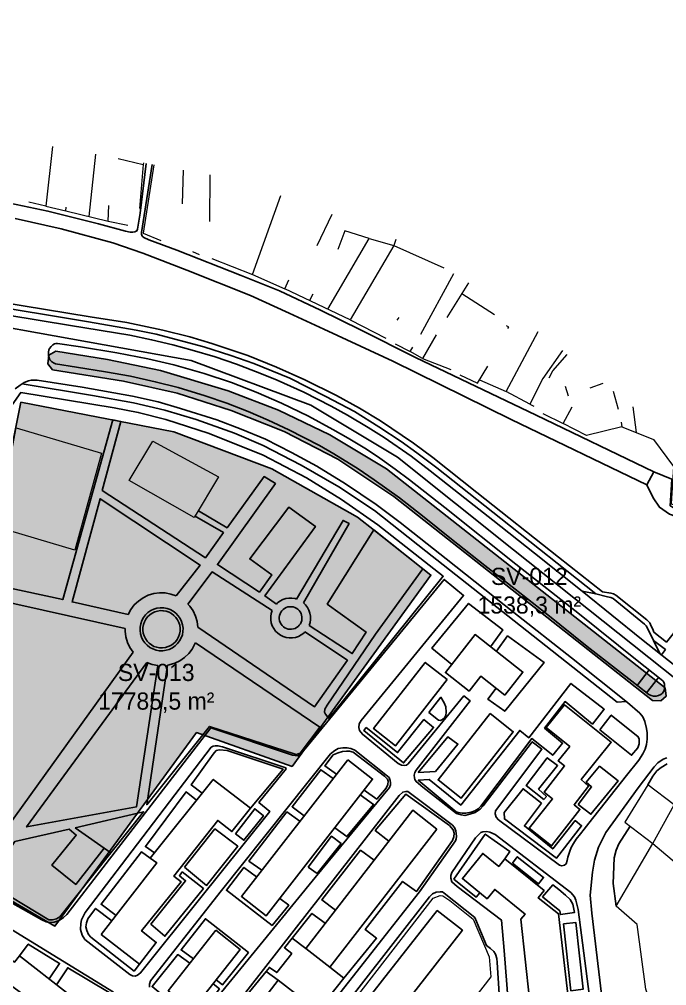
# Model space of a CAD drawing. Header units: metres. Extents: x -1319 to 2200, y -1209 to 1268.
# Drawn here: x 489.5 to 715.5, y 229 to 566.5 of the extents above; entities that cross this region are included whole.
import ezdxf

# ---------------------------------------------------------------- set-up
doc = ezdxf.new("R2010")
doc.units = ezdxf.units.M
for name, color, linetype, lineweight, true_color in [('CLADIRI_CONTUR', 7, 'Continuous', 25, 0x4b5962), ('LIMITA_STUDIU', 7, 'Continuous', 25, 0x354c40), ('PARCELE_CONTUR', 7, 'Continuous', 13, 0xb58c63), ('PAVAJ', 7, 'Continuous', 25, 0xd1d6d2), ('STRAZI', 7, 'Continuous', 25, 0xc4cccb), ('VERDE_PLIN', 7, 'Continuous', 25, 0x286847)]:
    doc.layers.add(name, color=color, linetype=linetype, lineweight=lineweight, true_color=true_color)
doc.layers.add('VERDE_CONTUR_CALCUL', color=82, linetype='Continuous', true_color=0x286847)
doc.layers.add('VERDE_SUPRAFETE', color=7, linetype='Continuous', true_color=0x1e372a)

msp = doc.modelspace()

# ---------------------------------------------------------------- hatches: boundary and pattern name
at = {"layer": 'VERDE_PLIN'}
h = msp.add_hatch(color=256, dxfattribs=at)
h.dxf.hatch_style = 1
h.paths.add_polyline_path([(714.96, 333.02), (617.67, 409.58), (597.99, 421.39), (580.04, 430.03), (562.42, 436.82), (538.82, 443.83), (520.32, 447.71), (502.3, 450.67), (499.86, 449.26), (499.44, 446.19), (501.16, 444.07), (525.96, 440.13), (544.61, 435.95), (563.44, 429.95), (581.99, 422.54), (600.72, 412.86), (620.26, 399.82), (710.56, 328.67), (713.48, 328.55), (715.3, 330.11), (714.96, 333.02)])
h = msp.add_hatch(color=256, dxfattribs=at)
h.dxf.hatch_style = 1
h.paths.add_polyline_path([(607.58, 392.71), (577.71, 409.51), (543.53, 422.42), (490.08, 432.77), (458.58, 274.92), (475.13, 265.39), (501.96, 249.84), (551.42, 317.39), (584.76, 305.61), (615.77, 348.35), (633.25, 372.44), (613.56, 388), (607.58, 392.71)])

# ---------------------------------------------------------------- linework, layer by layer
at = {"layer": 'CLADIRI_CONTUR'}
for points in [[(659.06, 330.51), (650.65, 337.1), (646.57, 331.89), (638.29, 338.39), (648.66, 351.63), (665.36, 338.55), (659.06, 330.51)], [(638.94, 335.9), (620.87, 312.8), (613.2, 318.8), (631.26, 341.9), (638.94, 335.9)], [(653.9, 324.07), (661.99, 317.73), (643.81, 294.55), (635.73, 300.89), (653.9, 324.07)], [(673.49, 319.15), (679.91, 327.12), (696.17, 314.02), (685.72, 301.04), (688.25, 298.67), (683.23, 292.24), (685.22, 290.56), (675.34, 277.83), (667.57, 283.99), (675.71, 294.26), (672.81, 296.59), (679.87, 305.76), (677.68, 307.52), (681.71, 312.53), (673.49, 319.15)], [(604.21, 307.94), (612.89, 301.18), (575.74, 253.45), (567.06, 260.21), (604.21, 307.94)], [(518.16, 246.84), (537.56, 271.89), (535.27, 273.51), (557.22, 301.04), (570.28, 291), (563.75, 282.83), (558.82, 286.72), (543.51, 267.25), (546.1, 265.27), (532.21, 248.16), (537.32, 244.14), (531.44, 236.55), (518.16, 246.84)], [(635.35, 283.73), (597.96, 235.43), (589.51, 241.97), (626.89, 290.28), (635.35, 283.73)], [(481.61, 229.18), (470.88, 237.08), (468.62, 234.14), (459.61, 240.9), (451.33, 247.24), (444.58, 238.34), (436.67, 244.38), (449.23, 260.95), (465.68, 249.45), (472.79, 244.13), (474.48, 246.34), (487.83, 237.2), (489.57, 239.39), (506.02, 226.64), (491.69, 206.78), (493.81, 205.14), (484.6, 192.04), (476.24, 197.85), (484.26, 208.84), (481.74, 210.68), (492.55, 224.73), (483.42, 231.41), (483.42, 231.41), (481.61, 229.18)], [(625.15, 224), (606.48, 200.18), (597.7, 207.06), (616.37, 230.89), (635.46, 255.25), (644.25, 248.37), (625.15, 224)], [(558.09, 248.38), (566.61, 241.69), (550.04, 220.58), (541.52, 227.27), (558.09, 248.38)], [(579.89, 230.94), (588.61, 224.24), (572.42, 203.16), (563.7, 209.86), (579.89, 230.94)]]:
    msp.add_lwpolyline(points, close=True, dxfattribs=at)
msp.add_lwpolyline([(669.18, 210.39), (664.6, 252.24), (666.08, 254.04), (655.49, 262.65), (652.86, 259.4), (644.21, 266.44), (651.34, 275.22), (656.9, 270.7), (659.04, 273.34), (672.73, 262.21), (670.67, 259.69), (677.81, 254.15), (681.74, 219.98)], dxfattribs=at)
at = {"layer": 'LIMITA_STUDIU'}
msp.add_lwpolyline([(1040.11, -110.56), (989.66, 11.69), (950.46, 105.61), (934.55, 141.7), (919.42, 166.15), (893.99, 196.81), (853.63, 230.76), (719.55, 335.48), (662.11, 381.28), (621.55, 413.55), (591.28, 431.79), (549.56, 447.32), (429.26, 468.99), (309.99, 484.25), (270.14, 489.23), (197.57, 511.35), (34.44, 566.53)], dxfattribs=at)
at = {"layer": 'PARCELE_CONTUR'}
for points in [[(501.11, 522.09), (498.82, 501.3), (492.81, 502.66)], [(516.1, 519.39), (513.81, 497.66)], [(524, 517.97), (532.81, 515.77), (531.5, 500.42)], [(536.48, 515.72), (532.77, 491.89), (538.94, 489.32)], [(532.85, 516.37), (532.81, 515.77)], [(546.47, 502.1), (546.9, 513.84)], [(556.01, 512.2), (555.88, 495.96)], [(556.71, 483.05), (570.89, 477.46), (580.85, 505.03)], [(498.82, 501.3), (505.78, 499.59), (505.92, 500.96)], [(505.78, 499.59), (520.59, 496.04), (520.81, 501.49)], [(598.68, 498.4), (593.4, 487.4)], [(520.59, 496.04), (527.43, 494.61)], [(620.93, 489.58), (620.24, 487.56), (605.02, 461.55), (582.22, 472.41)], [(597.23, 465.27), (611.64, 490.02), (620.24, 487.56)], [(611.64, 490.02), (603.18, 492.61), (600.72, 486.1)], [(620.24, 487.56), (637.75, 479.68)], [(549.97, 485.43), (552.32, 484.41)], [(570.89, 477.46), (582.22, 472.41), (583.62, 475.54)], [(641.11, 477.66), (629.6, 456.47)], [(646.34, 474.51), (638.76, 462.37)], [(592.05, 470.48), (590.9, 468.28)], [(643.99, 470.74), (655.43, 463.49)], [(622.01, 462.43), (621.31, 461.51)], [(605.02, 461.55), (617.45, 455.15)], [(659.5, 459.64), (660.36, 459.08), (660.01, 458.55)], [(635.06, 456.34), (630.33, 448.09), (626.04, 450.46)], [(650.22, 440.66), (659.47, 436.56), (670.72, 457.49)], [(620.7, 453.17), (626.04, 450.46), (626.91, 452.05)], [(679.11, 450.82), (672.27, 441.09), (667.7, 432.08), (659.47, 436.56)], [(674.49, 441.37), (675.8, 443.77), (680.81, 449.47)], [(630.33, 448.09), (640.15, 444.17)], [(643.29, 442.32), (649.51, 439.49), (653.14, 445.42)], [(688.77, 437.82), (693.35, 439.49)], [(680.05, 438.4), (681.13, 435.03)], [(696.85, 436.7), (698.6, 430.36)], [(667.7, 432.08), (669.15, 431.37)], [(672.24, 428.88), (679.4, 425.36), (682.53, 431.19)], [(703.73, 431.23), (704.85, 422.17), (710.92, 419.78), (717.88, 410.36), (717.06, 397.33), (732.08, 392.96), (750.1, 388.79), (759.26, 386.95)], [(699.59, 425.82), (699.93, 424.15), (687.54, 421.15), (679.4, 425.36)], [(488.5, 423.87), (518.24, 415.05), (508.92, 381.15), (481.86, 389.21), (488.5, 423.87)], [(699.93, 424.15), (704.85, 422.17)], [(536.14, 419.17), (559.08, 406.69), (550.62, 392.53), (527.89, 405.51), (536.14, 419.17)], [(710.75, 278.71), (718.19, 292.16), (708.9, 299.17), (700.88, 286.15), (710.75, 278.71)], [(747.56, 179.85), (733.36, 192.29), (724.7, 204.01), (710.25, 222.83), (709.15, 225.1), (708.23, 227.83), (705.25, 250.4), (697.85, 256.78), (710.75, 278.71), (728.78, 263.46), (747.93, 245.61), (760.87, 233.38), (781.7, 215.31)], [(592.91, 206.55), (634.04, 259.62), (636.4, 260.5), (637.4, 260.42), (639.88, 258.82), (648.03, 252.22), (653.54, 239.07), (654.17, 232.1), (631.82, 203.28), (620.72, 211.43), (607.99, 194.91), (592.91, 206.55)]]:
    msp.add_lwpolyline(points, dxfattribs=at)
at = {"layer": 'PAVAJ'}
for points in [[(686.01, 366.86), (690.75, 365.86), (657.69, 392.16), (635.25, 409.89), (628.28, 415.14), (622.86, 419.05), (615.04, 424.22), (606.55, 429.6), (596.6, 434.81), (583.99, 441.15), (571.43, 446.28), (563.4, 449.13), (553.95, 452.12), (537.27, 456.57), (530.3, 458), (513.66, 460.82), (475.01, 467.33), (432.4, 474.3), (392.91, 480.81), (382.07, 482.62), (365.98, 485.14), (352.62, 486.61), (341.52, 487.62), (328.8, 488.3)], [(729.03, 366.16), (715.46, 349.01), (711.09, 352.54), (710.67, 353.51), (710.12, 354.64), (709.62, 355.74), (708.65, 356.79), (697.73, 365.44), (696.93, 365.84), (696.07, 366.13), (693.13, 366.58), (677.81, 378.7), (649.28, 401.26), (633.91, 413.49), (627.14, 418.53), (615.59, 426.3), (608.32, 430.75), (600.29, 435.17), (589.24, 440.63), (579.37, 445.08), (569.37, 449.16), (556.72, 453.36), (549.04, 455.63), (539.62, 458.02), (527.06, 460.63), (514.25, 462.6), (490.93, 466.47), (457.7, 471.93)], [(490.52, 439.24), (515.04, 435.2), (529.37, 432.55), (540.29, 429.99), (551.3, 426.71), (564.66, 421.96), (574.66, 417.68), (587.94, 410.87), (601.09, 403.22), (613.52, 394.95), (631.46, 380.75), (662.34, 356.42), (691.63, 333.27), (698.29, 328.04), (701.34, 328.29)], [(550.66, 393.14), (560.78, 387.24), (554.48, 378.46), (518.48, 401.99), (524.95, 426.02), (522.13, 426.65), (504.69, 363.84), (475.96, 370.01), (487.09, 431.86), (490.07, 436.14), (522.63, 430.81), (531.04, 429.21), (540.66, 426.73), (555.83, 421.9), (574.65, 414.3), (589.77, 406.4), (602.04, 398.88), (614.65, 389.97), (637.55, 372.03), (597.63, 322.28)], [(760.73, 385.8), (734.1, 391.33), (718.05, 395.95), (716.79, 396.66), (717.32, 405.9), (711.04, 408.46)], [(579.28, 362.3), (575.3, 365.16), (592.9, 389.4), (583.62, 396.12), (570.01, 378.1), (577.74, 372.47), (573.33, 366.46), (558.7, 376.12), (578.96, 404.36), (574.96, 406.8), (562.07, 388.94), (552.04, 394.91)], [(708.65, 403.96), (710.78, 399.39), (712.97, 396.11), (716.5, 393.68), (734.39, 387.46), (754.98, 382.84), (764.23, 381.58), (766.29, 381.45)], [(544.32, 365.15), (552.65, 375.91), (517.72, 399.11), (507.97, 363.06), (527.53, 358.64)], [(586.32, 364.07), (602.55, 391.54), (604.65, 390.41), (588.72, 362.79)], [(597.63, 322.28), (596.37, 323.84), (596.03, 324.55), (596.16, 325.56), (596.96, 326.95), (613.85, 351.78), (630.36, 374.57), (613.34, 388.25), (597.04, 362.28), (610.61, 352.53), (605.74, 345.01), (590.72, 354.85)], [(548.36, 362.27), (556.81, 373.52), (577.78, 360.04)], [(526.49, 353.79), (478.01, 364.61), (485.49, 284.57), (529.32, 345.45)], [(536.49, 365.95), (534.58, 365.37), (532.78, 364.51), (531.13, 363.37), (529.69, 361.99), (528.48, 360.4), (527.53, 358.64)], [(544.32, 365.15), (542.44, 365.81), (540.47, 366.17), (538.47, 366.21), (536.49, 365.95)], [(690.75, 365.86), (694.91, 364.87), (696.05, 364.62), (696.89, 364.2), (707.81, 355.25), (708.36, 354.66), (708.67, 354.12), (713.09, 345.05)], [(551.9, 354.21), (551.63, 356.19), (551.05, 358.11), (550.19, 359.91), (549.05, 361.55), (548.36, 362.27)], [(586.32, 364.07), (585.8, 364.24), (584.72, 364.4), (583.63, 364.39), (582.55, 364.2), (581.51, 363.85), (580.54, 363.35), (579.67, 362.69), (579.28, 362.3)], [(586.13, 360.92), (585.73, 361.12), (585.13, 361.3), (584.52, 361.39), (583.9, 361.39), (583.28, 361.28), (582.69, 361.09), (582.14, 360.8), (581.64, 360.43), (581.21, 359.98), (580.85, 359.48), (580.57, 358.92), (580.39, 358.33), (580.3, 357.71), (580.31, 357.09), (580.41, 356.48), (580.61, 355.89), (580.9, 355.34), (581.27, 354.84), (581.71, 354.4), (582.22, 354.04), (582.77, 353.77), (583.37, 353.58), (583.98, 353.49), (584.6, 353.5), (585.22, 353.6), (585.81, 353.8), (586.36, 354.09), (586.85, 354.46), (587.29, 354.9), (587.65, 355.41), (587.93, 355.97), (588.11, 356.56), (588.2, 357.18), (588.19, 357.8), (588.09, 358.41), (587.89, 359), (587.6, 359.55), (587.23, 360.05), (586.79, 360.48), (586.13, 360.92)], [(590.72, 354.85), (591.04, 355.89), (591.2, 356.97), (591.19, 358.07), (591.01, 359.14), (590.66, 360.18), (590.15, 361.15), (589.5, 362.03), (588.72, 362.79)], [(640.5, 341.21), (633.59, 346.88), (646.36, 362.55), (658.37, 353.27), (654.06, 347.41)], [(539.69, 360.99), (538.76, 361.01), (537.59, 360.85), (536.46, 360.51), (535.4, 360), (534.43, 359.33), (533.58, 358.51), (532.86, 357.57), (532.3, 356.53), (531.92, 355.42), (531.7, 354.26), (531.68, 353.08), (531.84, 351.91), (532.17, 350.78), (532.69, 349.72), (533.36, 348.75), (534.17, 347.9), (535.11, 347.18), (536.15, 346.62), (537.26, 346.23), (538.42, 346.02), (539.6, 346), (540.77, 346.15), (541.9, 346.49), (542.97, 347), (543.93, 347.68), (544.79, 348.49), (545.5, 349.43), (546.06, 350.47), (546.45, 351.58), (546.66, 352.74), (546.69, 353.92), (546.53, 355.09), (546.19, 356.22), (545.68, 357.28), (545.01, 358.25), (544.19, 359.11), (543.26, 359.82), (542.22, 360.38), (541.1, 360.77), (539.94, 360.98), (539.69, 360.99)], [(539.61, 359.99), (538.82, 360.01), (537.81, 359.87), (536.83, 359.57), (535.91, 359.13), (535.07, 358.55), (534.33, 357.84), (533.71, 357.03), (533.22, 356.13), (532.88, 355.16), (532.7, 354.16), (532.68, 353.14), (532.82, 352.12), (533.11, 351.15), (533.55, 350.22), (534.14, 349.38), (534.84, 348.64), (535.65, 348.03), (536.55, 347.54), (537.52, 347.2), (538.53, 347.02), (539.55, 347), (540.56, 347.13), (541.54, 347.43), (542.46, 347.87), (543.3, 348.45), (544.04, 349.16), (544.66, 349.97), (545.14, 350.87), (545.48, 351.84), (545.66, 352.84), (545.69, 353.87), (545.55, 354.88), (545.26, 355.86), (544.81, 356.78), (544.23, 357.62), (543.52, 358.36), (542.71, 358.98), (541.81, 359.46), (540.85, 359.8), (539.84, 359.98), (539.61, 359.99)], [(577.78, 360.04), (577.46, 359), (577.3, 357.91), (577.31, 356.82), (577.49, 355.74), (577.84, 354.71), (578.35, 353.74), (579, 352.86), (579.78, 352.09), (580.67, 351.46), (581.65, 350.98), (582.7, 350.65), (583.78, 350.49), (584.87, 350.5), (585.95, 350.68), (586.99, 351.03), (587.96, 351.54), (588.83, 352.19), (589.22, 352.58)], [(526.49, 353.79), (526.47, 352.79), (526.74, 350.81), (527.31, 348.9), (528.18, 347.1), (529.32, 345.45)], [(551.9, 354.21), (592.61, 326.42), (604.08, 342.68), (589.22, 352.58)], [(656.09, 345.81), (660.01, 351.15), (672.74, 341.95), (659, 324.85), (653.04, 329.13), (655.96, 332.93)], [(541.26, 340.97), (534.02, 292.2), (555.95, 319.59), (585.87, 309.85), (586.25, 309.8), (586.92, 309.97), (587.53, 310.27), (594.5, 319.32), (550.99, 348.8)], [(541.26, 340.97), (541.87, 341.06), (543.79, 341.63), (545.59, 342.5), (547.23, 343.63), (548.68, 345.01), (549.89, 346.6), (550.83, 348.36), (550.99, 348.8)], [(710.88, 349.58), (715.06, 346.39), (713.67, 344.58)], [(534.05, 341.85), (492.09, 284.47), (530.49, 291.51), (537.9, 340.83)], [(534.05, 341.85), (535.93, 341.19), (537.9, 340.83)], [(705.21, 333.9), (709.46, 339.3)], [(632.61, 301), (643.66, 292.1), (664.25, 318.19), (667.4, 315.62), (682.1, 334.57), (693.74, 325.54), (689.62, 320.41), (680.04, 328.23), (672.9, 319.01), (679.18, 313.71), (675.73, 309.49), (668.43, 315.35), (650.65, 291.7), (649.73, 290.79), (648.51, 290.08), (647.29, 289.68), (645.44, 289.28), (644.1, 289.26), (642.76, 289.45), (642.02, 289.76), (628.79, 300.76), (632.61, 301)], [(708.52, 331.34), (712.75, 336.72)], [(632.54, 324.4), (636.74, 329.78), (637.87, 327.85), (638.38, 326.46), (638.54, 324.57), (638.42, 323.35), (637.96, 322.57), (637.29, 322.01), (636.6, 321.68), (635.85, 321.72), (632.54, 324.4)], [(610.6, 319.15), (621.57, 310.46), (630.77, 321.97), (634.15, 319.24), (623.67, 306.84), (609.81, 318.1), (610.6, 319.15)], [(692.24, 318.42), (703.29, 309.51), (705.47, 312.12), (705.89, 313.54), (705.94, 315.1), (705.6, 315.98), (696.19, 323.54), (692.24, 318.42)], [(628.82, 303.44), (634.82, 303.82), (642.68, 313.4), (639.13, 315.92), (628.82, 303.44)], [(553.37, 296.21), (549.56, 299.12), (557.17, 309.9), (558.3, 311.18), (559.48, 311.37), (562.08, 311.14), (581.62, 304.63), (570.28, 291)], [(600.28, 302.89), (596.2, 305.78), (599.16, 309.67), (600.84, 310.4), (602.37, 310.84), (603.7, 310.97), (604.77, 310.93), (606.05, 310.57), (617.06, 302.15), (618.06, 301.16), (618.29, 300.4), (618.22, 299.31), (617.66, 298.01), (614.34, 294.21), (609.87, 297.3)], [(672.66, 294.02), (666.43, 298.95), (673.86, 308.64), (677.47, 305.91), (670.79, 297.67), (673.56, 295.1), (672.66, 294.02)], [(588.99, 288.38), (584.75, 291.52), (594.79, 304.46), (599.1, 301.37)], [(684.59, 292.35), (689.34, 298.44), (687.38, 300.11), (692.1, 305.66), (698.54, 300.62), (689.09, 288.91), (684.59, 292.35)], [(715.73, 306.51), (713.65, 305.25), (712.14, 304.05), (710.75, 302.2), (708.9, 299.17)], [(671.85, 292.8), (665.42, 297.8), (658.83, 289.48), (658.91, 287.29), (677.1, 273.56), (685.84, 284.9), (683.61, 286.71), (675.76, 276.79), (665.88, 284.82), (671.85, 292.8)], [(536.79, 275.42), (533.55, 277.61), (547.75, 296.69), (551.45, 293.8)], [(618.55, 279.5), (613.78, 283.23), (624.45, 295.88), (639.7, 284.91), (641.05, 283.44), (641.34, 282.31), (641.17, 281), (640.8, 279.74), (628.23, 261.93), (623.32, 265.46), (610.25, 248.65), (614.24, 245.58), (602.77, 231.59), (597.96, 235.43)], [(599.64, 284.16), (603.83, 281.1), (613.21, 292.35), (608.58, 295.64)], [(565.06, 282.09), (571.74, 290.82), (574.77, 288.39), (567.96, 279.82), (565.06, 282.09)], [(509.06, 284.11), (532.95, 289.74), (521.46, 275.42), (509.06, 284.11)], [(574.18, 269.35), (569.71, 272.53), (582.98, 289.71), (587.51, 286.49)], [(521.46, 275.42), (503.69, 253.11), (502.51, 252.35), (501.08, 252.01), (499.82, 252.01), (478.22, 265.04), (487.97, 279.32), (506.96, 283.65), (509.44, 281.59), (500.91, 271.11), (509.25, 264.37), (519.2, 277)], [(547.15, 270.38), (557.82, 283.79), (565.8, 277.69), (554.92, 264.04), (547.15, 270.38)], [(702.83, 284.68), (698.86, 278.59), (697.85, 276.32), (697.14, 273.63), (696.84, 264.72), (697.85, 256.78)], [(590.36, 270.42), (598.55, 281.26), (601.84, 278.66), (593.5, 268.18), (590.36, 270.42)], [(659.04, 273.34), (660.8, 275.86), (652.18, 281.99), (641.26, 266.28), (648.99, 259.89), (650.3, 261.48)], [(535.27, 273.51), (532.19, 275.72), (518.09, 257.46), (523.33, 253.52)], [(599.87, 255.36), (595.2, 258.96), (608.69, 276.35), (613.41, 272.85)], [(661.7, 271.83), (670.79, 264.59), (672.54, 266.83), (663.38, 274.06), (661.7, 271.83)], [(572.35, 267), (567.96, 270.33), (561.81, 262.33), (577.77, 250.06), (583.57, 257.14), (580.46, 259.52)], [(546.42, 268.75), (553.81, 262.91), (540.37, 246.27), (535.5, 250.51), (547.57, 265.67), (545.45, 267.44), (546.42, 268.75)], [(672.14, 260.07), (675.79, 264.27), (677.9, 262.59), (680.25, 260.66), (681.84, 259.1), (682.77, 257.46), (683.4, 254.61), (678.46, 253.85), (678.27, 255.13), (672.14, 260.07)], [(531.44, 236.55), (529.58, 234.13), (514.54, 245.93), (513.74, 246.94), (513.16, 248.28), (512.82, 249.54), (512.94, 250.97), (513.49, 252.36), (516.14, 256.01), (521.89, 251.66)], [(596.36, 250.83), (591.71, 254.25), (584.8, 245.66), (589.51, 241.97)], [(558.29, 231.09), (560.48, 229.36), (569.52, 240.57), (554.48, 252.38), (546.03, 241.54), (550.29, 238.45)], [(679.51, 250.59), (682.1, 227.28), (686.42, 227.82), (683.84, 251.08), (679.51, 250.59)], [(489.57, 239.39), (492.68, 243.55), (503.61, 236.78), (499.92, 231.37)], [(575.7, 233.98), (576.86, 235.39), (579.42, 233.58), (584.66, 240.21), (582.07, 242.25), (584.8, 245.66)], [(557.18, 229.68), (559.41, 227.91), (550.53, 216.56), (535.91, 228.71), (544.86, 239.88), (549.05, 236.86)], [(492.78, 208.3), (500.08, 203.17), (503.4, 207.75), (506.59, 205.15), (520.25, 223.46), (521.38, 224.89), (521.51, 225.73), (520.96, 226.61), (506.46, 235.31), (502.57, 229.31)], [(579.89, 230.94), (575.7, 233.98), (567.2, 223.6), (571.58, 220.12)], [(602.77, 231.59), (593.92, 220.37)]]:
    msp.add_lwpolyline(points, dxfattribs=at)
at = {"layer": 'STRAZI'}
for points in [[(531.73, 498.85), (530.85, 493.25), (530.57, 492.64), (529.89, 492.3), (529.14, 492.23), (528.25, 492.23), (526.65, 492.54), (517.16, 495.1), (499.52, 499.57), (486.24, 502.33), (473.65, 504.62), (462.15, 506.39), (453.99, 507.48), (447.27, 508.06), (439.45, 508.1), (430.34, 507.96), (420.44, 507.65), (407.44, 507.11), (406.11, 507.18), (405.5, 507.65), (405.12, 508.17), (404.95, 508.85), (405.87, 521.1), (407.33, 537.32)], [(535.97, 515.81), (532.14, 492.11), (532.14, 491.53), (532.45, 490.81), (533.03, 490.33), (534.81, 489.52), (544.53, 485.86), (566.95, 477.06), (580.33, 471.67), (594.67, 464.91), (608.66, 458.08), (627.84, 448.39), (669.95, 428.26), (711.04, 408.46), (708.65, 403.96), (661.28, 426.82), (619.92, 447.16), (608.59, 452.35), (595.83, 458.36), (583.75, 463.89), (570.23, 470.1), (548.05, 478.9), (532.69, 484.84), (522.18, 488.46), (504.16, 493.37), (488.05, 496.92)], [(533.88, 516.19), (531.73, 498.85)], [(485.51, 463.24), (507.45, 459.59), (528.17, 456.17), (535.71, 454.64), (543.12, 452.79), (549.84, 450.95), (557.96, 448.6), (565.33, 446.14), (573.49, 443), (579.5, 440.47), (588.85, 436.31), (598.4, 431.43), (604.07, 428.29), (611.37, 423.99), (616.93, 420.47), (626.39, 413.92), (632.91, 408.84), (645.12, 399.32), (654.82, 391.64), (669.39, 380.07), (686.01, 366.86), (706.79, 350.04), (729.97, 331.67)], [(502.21, 446.21), (509.48, 445.05), (519.62, 443.44), (528.32, 441.84), (536.99, 439.96), (544.98, 437.91), (554.43, 435.01), (561.94, 432.52), (569.41, 429.55), (576.41, 426.55), (583.61, 423.14), (594.32, 417.68), (599.31, 414.81), (607.81, 409.55), (613.47, 405.73), (622.21, 399.45), (630.88, 392.69), (640.43, 385.02), (652.07, 375.77), (663.64, 366.66), (673.47, 358.98), (687.73, 347.51), (705.48, 333.69), (709.34, 330.72), (710.07, 330.33), (710.96, 330.12), (711.9, 330.14), (712.68, 330.34), (713.48, 330.77), (714.05, 331.23), (714.57, 331.88), (714.8, 332.53), (714.81, 333.57), (714.74, 334.3), (714.52, 334.98), (714.15, 335.45), (713.65, 336.01), (705.21, 342.63), (685.04, 358.72), (662.92, 376.23), (638.08, 395.99), (625.76, 405.68), (620.71, 409.43), (615.38, 413.26), (610.71, 416.36), (604.36, 420.22), (599, 423.26), (590.54, 427.93), (581.05, 432.5), (572.28, 436.33), (563.58, 439.64), (554.02, 442.78), (543.54, 445.85), (534.4, 447.96), (523.58, 450.08), (510.88, 452.13), (502.86, 453.36), (502.33, 453.32), (501.87, 453.19), (501.26, 452.85), (500.66, 452.3), (500.1, 451.6), (499.89, 451.14), (499.74, 450.25), (499.76, 449.14), (499.93, 448.32), (500.25, 447.62), (500.81, 447.01), (501.45, 446.5), (502.21, 446.21)], [(488.15, 437.5), (489.79, 438.8), (491.26, 439.68), (492.71, 440.29), (493.72, 440.5), (494.58, 440.52), (495.82, 440.5), (511.53, 438.04), (529.01, 434.89), (537.96, 432.92), (545.86, 430.65), (558.46, 426.7), (567.03, 423.42), (575.44, 419.85), (584.6, 415.27), (593.46, 410.48), (603.42, 404.35), (614.14, 397.03), (622.45, 390.78), (638.51, 378.09), (662.16, 359.39), (682.26, 343.48), (701.8, 327.93), (706.15, 324.18), (707.15, 322.92), (707.91, 321.24), (708.54, 318.81), (708.75, 317.29), (708.75, 315.11), (708.5, 313.22), (707.99, 311.62), (707.2, 309.94), (705.77, 307.76), (701.52, 302.46), (688.37, 285.78), (686.73, 283.68), (685.39, 282.04), (683.92, 280.15), (682.95, 278.68), (682.15, 277.34), (681.69, 276.03), (681.06, 273.85), (680.77, 272.74), (680.41, 271.62), (679.86, 271.12), (678.89, 270.92), (678.12, 271.12), (656.84, 286.96), (655.96, 287.93), (655.71, 289.06), (655.83, 290.07), (672, 311.6), (668.6, 314.23), (651.5, 291.83), (650.41, 290.66), (648.69, 289.52), (646.84, 288.89), (645.12, 288.51), (643.82, 288.64), (642.18, 289.1), (630.37, 298.39)], [(587.72, 309.81), (587.17, 309.5), (586.73, 309.35), (585.87, 309.39), (584.91, 309.56), (556.4, 319.08), (532.45, 287.95), (506.11, 253.91), (505.01, 252.82), (503.42, 251.77), (501.7, 251.23), (500.52, 251.14), (498.92, 251.35), (497.37, 252.07), (459.68, 273.16), (459.01, 274.12), (458.38, 275.8), (457.75, 278.03), (457.62, 279.8), (457.75, 281.6), (464.05, 314.5), (474.89, 372.23), (482.73, 417.86)], [(630.37, 298.39), (628.04, 300.29), (627.6, 300.98), (627.47, 301.57), (627.41, 302.51), (627.64, 303.42), (628.02, 304.24), (646.95, 328.46), (644.72, 330.2), (625.31, 306.51), (624.7, 306.09), (623.96, 305.92), (623, 306), (621.82, 306.59), (609.3, 316.86), (608.29, 318.12), (608.04, 319.22), (608.21, 320.43), (608.92, 321.61), (644.64, 365.35), (637.87, 370.89), (587.72, 309.81)], [(582.66, 304.75), (582.57, 305.07), (582.24, 305.24), (560.52, 312.46), (558.88, 312.84), (558, 312.84), (557.16, 312.67), (556.57, 312.38), (512.58, 254.57), (511.23, 252.04), (511.06, 250.7), (510.94, 248.68), (511.46, 246.67), (512.37, 245.2), (528.12, 232.97), (529.09, 232.47), (529.93, 232.38), (530.81, 232.72), (531.9, 233.47), (552.92, 259.81)], [(551.27, 215.95), (592.78, 266.83), (618.75, 298.18), (619.17, 299.14), (619.17, 299.9), (619.04, 300.7), (618.62, 301.69), (606.69, 311.31), (605.22, 311.85), (603.92, 312.1), (602.53, 312.1), (600.81, 311.81), (599.67, 311.18), (598.12, 309.96), (560.1, 262.23), (535.35, 230.72), (534.97, 229.55), (534.97, 228.45)], [(722.26, 200.42), (696.13, 220.67), (694.41, 222.64), (693.36, 224.41), (692.77, 226.09), (689.41, 254.32), (688.82, 260.67), (689.58, 268.69), (690.37, 272.81), (691.72, 277.35), (694.32, 282.47), (705.58, 298.15), (711.17, 305.46), (712.47, 306.8), (714.32, 308.08), (715.56, 308.65)], [(582.66, 304.75), (573.17, 293), (576.99, 289.89), (559.56, 268.08), (552.92, 259.81)], [(558.77, 214.1), (622.17, 295.49), (623.39, 296.66), (624.44, 296.79), (625.16, 296.79), (640.7, 285.19), (641.44, 284.31), (641.96, 283.16), (642.07, 282.17), (642.11, 281.16), (642.03, 280.26), (641.86, 279.59), (629.27, 261.85), (579.65, 198.71), (578.14, 198.2), (576, 198.12), (573.65, 198.33), (570.83, 199.13), (560.24, 207.55), (559.02, 208.9), (558.27, 210.11), (557.76, 211.69), (557.93, 212.82), (558.77, 214.1)], [(660.76, 215.99), (658.83, 241.32), (657.82, 251.91), (642.36, 263.67), (640.51, 265.27), (640.13, 266.53), (640.18, 267.5), (640.55, 268.59), (648.83, 280.65), (650.64, 282.49), (651.39, 282.79), (652.7, 282.87), (653.79, 282.66), (655.6, 281.78)], [(655.6, 281.78), (682.11, 261.53), (683.37, 260.06), (683.79, 258.92), (684.63, 255.61), (688.16, 228.72), (688.79, 223.55), (689.17, 222.29), (690.01, 220.98), (691.31, 219.93), (704.8, 209.72), (720.85, 197.46)], [(522.45, 226.74), (483.8, 250.54), (452.75, 268.99), (449.89, 269.26), (448.13, 269.18), (445.73, 268.55), (443.92, 267.96), (442.87, 267.08), (418.8, 231.82), (418.09, 230.56), (418.04, 229.43), (418.17, 228.04)], [(582.87, 195.92), (632.74, 260.08), (633.79, 261.05), (635.09, 261.63), (636.44, 261.84), (637.28, 261.76), (637.91, 261.38), (648.58, 252.81), (652.61, 243.02), (654.08, 241.97), (655.18, 240.92), (655.72, 240), (656.18, 238.57), (656.31, 237.1), (657.86, 213.32)]]:
    msp.add_lwpolyline(points, dxfattribs=at)
at = {"layer": 'VERDE_CONTUR_CALCUL'}
for points in [[(714.96, 333.02), (715.3, 330.11), (713.48, 328.55), (710.56, 328.67), (620.26, 399.82), (600.72, 412.86), (581.99, 422.54), (563.44, 429.95), (544.61, 435.95), (525.96, 440.13), (501.16, 444.07), (499.44, 446.19), (499.86, 449.26), (502.3, 450.67), (520.32, 447.71), (538.82, 443.83), (562.42, 436.82), (580.04, 430.03), (597.99, 421.39), (617.67, 409.58), (714.96, 333.02)], [(607.58, 392.71), (613.56, 388), (633.25, 372.44), (615.77, 348.35), (584.76, 305.61), (551.42, 317.39), (501.96, 249.84), (475.13, 265.39), (458.58, 274.92), (490.08, 432.77), (543.53, 422.42), (577.71, 409.51), (607.58, 392.71)]]:
    msp.add_lwpolyline(points, close=True, dxfattribs=at)

# ---------------------------------------------------------------- texts
at = {"layer": 'VERDE_SUPRAFETE', "char_height": 6, "width": 65, "attachment_point": 5}
for s, insert in [('SV-012\\P1538,3 m²', (667.58, 366.42)), ('SV-013\\P17785,5 m²', (537.34, 332.87))]:
    msp.add_mtext(s, dxfattribs=dict(at, insert=insert))

doc.saveas('drawing.dxf')
